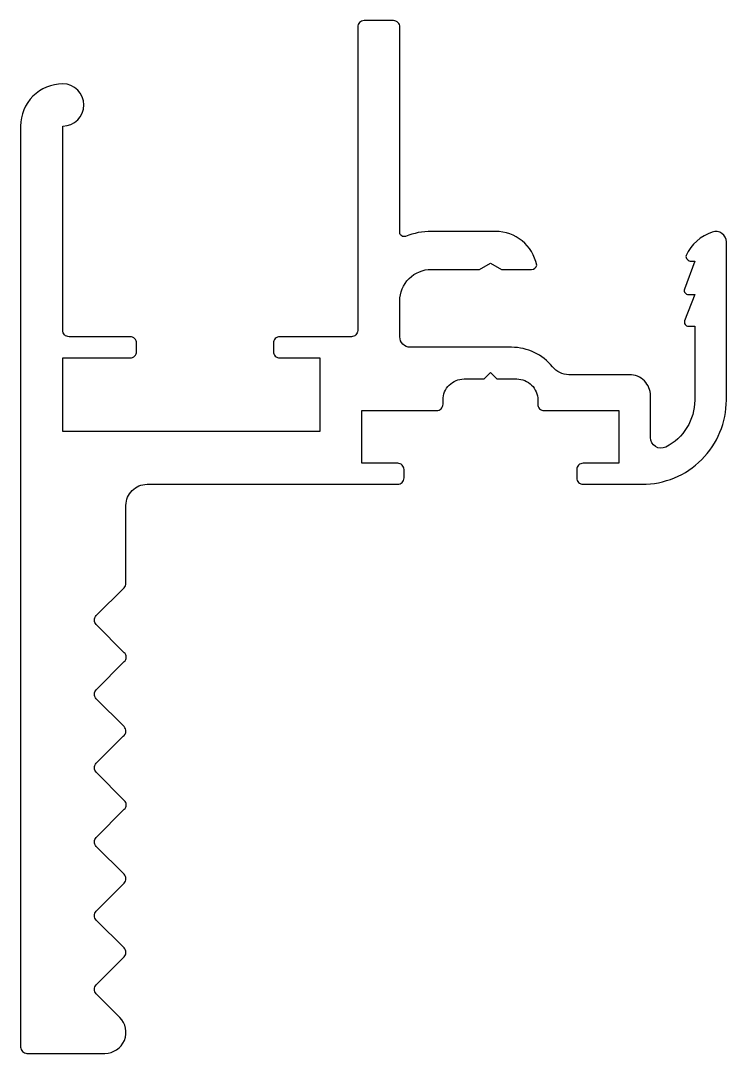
# Model space of a CAD drawing. Extents: x 163.8 to 197.3, y 199.2 to 248.2.
import ezdxf

# ---------------------------------------------------------------- set-up
doc = ezdxf.new("R2010")
doc.units = 0
doc.layers.get('0').update_dxf_attribs({"linetype": 'CONTINUOUS'})

msp = doc.modelspace()

# ---------------------------------------------------------------- linework, layer by layer
msp.add_lwpolyline([(188.603, 229.656), (192.153, 229.656), (192.153, 227.156), (190.453, 227.156, 0.414214), (190.153, 226.856), (190.153, 226.456, 0.414214), (190.453, 226.156), (193.253, 226.156, 0.414214), (197.253, 230.156), (197.253, 237.656, 0.517638), (196.586, 238.127, 0.204144), (195.338, 237.019, 0.472701), (195.595, 236.742), (195.753, 236.742), (195.262, 235.416, 0.506781), (195.453, 235.156), (195.753, 235.156), (195.268, 233.919, 0.511918), (195.458, 233.656), (195.753, 233.656), (195.753, 230.156, -0.283237), (194.378, 227.923, -0.558559), (193.653, 228.37), (193.653, 230.356, 0.414214), (192.653, 231.356), (189.78, 231.356, -0.22653), (189.002, 231.727, 0.22653), (187.058, 232.656), (182.253, 232.656, -0.414214), (181.753, 233.156), (181.753, 234.856, -0.414214), (183.253, 236.356), (185.534, 236.356), (186.053, 236.656), (186.573, 236.356), (188.008, 236.356, 0.357388), (188.253, 236.557, 0.35627), (186.294, 238.156), (183.253, 238.156, 0.095425), (182.027, 237.92, -0.530612), (181.753, 238.105), (181.753, 247.856, 0.414214), (181.453, 248.156), (180.053, 248.156, 0.414214), (179.753, 247.856), (179.753, 233.456, -0.414214), (179.453, 233.156), (176.053, 233.156, 0.414214), (175.753, 232.856), (175.753, 232.456, 0.414214), (176.053, 232.156), (177.953, 232.156), (177.953, 228.656), (165.753, 228.656), (165.753, 232.156), (168.953, 232.156, 0.414214), (169.253, 232.456), (169.253, 232.856, 0.414214), (168.953, 233.156), (166.053, 233.156, -0.414214), (165.753, 233.456), (165.753, 243.156, 1), (165.753, 245.156, 0.414214), (163.753, 243.156), (163.753, 226.156), (163.753, 199.456, 0.414214), (164.053, 199.156), (167.753, 199.156, 0.668179), (168.46, 200.863), (167.341, 201.982, -0.414214), (167.341, 202.406), (168.665, 203.731, 0.414214), (168.665, 204.155), (167.341, 205.479, -0.414214), (167.341, 205.904), (168.665, 207.228, 0.414214), (168.665, 207.652), (167.341, 208.976, -0.414214), (167.341, 209.401), (168.675, 210.735, 0.414214), (168.675, 211.159), (167.341, 212.493, -0.414214), (167.341, 212.917), (168.624, 214.201, 0.467495), (168.665, 214.659), (167.341, 215.983, -0.414214), (167.341, 216.408), (168.675, 217.742, 0.414214), (168.675, 218.166), (167.341, 219.5, -0.414214), (167.341, 219.925), (168.665, 221.249, 0.198912), (168.753, 221.461), (168.753, 225.156, -0.414214), (169.753, 226.156), (181.653, 226.156, 0.414214), (181.953, 226.456), (181.953, 226.856, 0.414214), (181.653, 227.156), (179.953, 227.156), (179.953, 229.656), (183.503, 229.656, 0.414214), (183.803, 229.956), (183.803, 230.156, -0.414214), (184.803, 231.156), (185.753, 231.156), (186.053, 231.456), (186.353, 231.156), (187.303, 231.156, -0.414214), (188.303, 230.156), (188.303, 229.956, 0.414214)], format="xyb", close=True)

doc.saveas('drawing.dxf')
